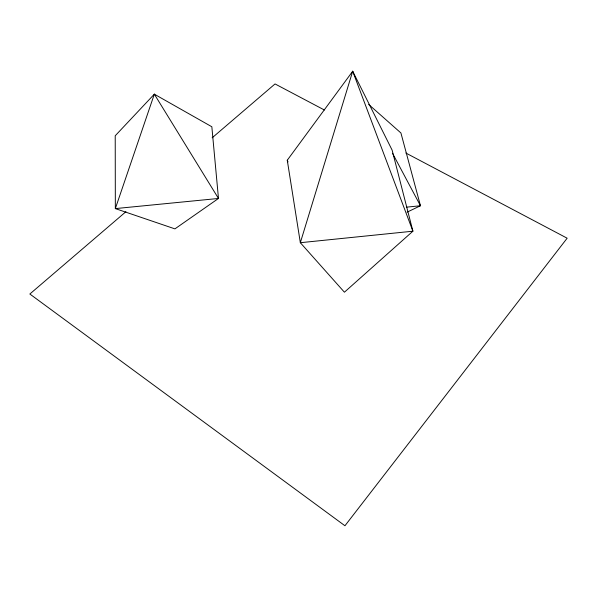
<?xml version="1.0" encoding="UTF-8"?>
<svg xmlns="http://www.w3.org/2000/svg" width="597" height="597" viewBox="0 0 597 597"><rect width="100%" height="100%" fill="white"/><g stroke="black" fill="none" stroke-linecap="round" stroke-linejoin="round"><path stroke-width="0.9" d="M287.269 160.22L352.693 71.244L392.132 150.145L412.908 231.196L344.417 292.202L300.336 242.703L287.269 160.22L288.008 161.921M125.945 211.681L29.85 294.015L344.947 525.756L567.15 238.203L405.87 153.033M212.151 137.817L275.038 83.938L324.41 110.012M407.102 212.151L420.467 205.756L400.923 132.982L368.662 104.43M406.609 207.144L420.467 205.756L392.513 153.272M352.693 71.244L300.336 242.703L412.908 231.196L352.693 71.244M154.332 94.169L115.34 208.599L174.928 228.875L218.48 198.458L211.845 126.765L154.332 94.169L115.221 135.765L115.34 208.599L218.48 198.458L154.332 94.169"/></g></svg>
